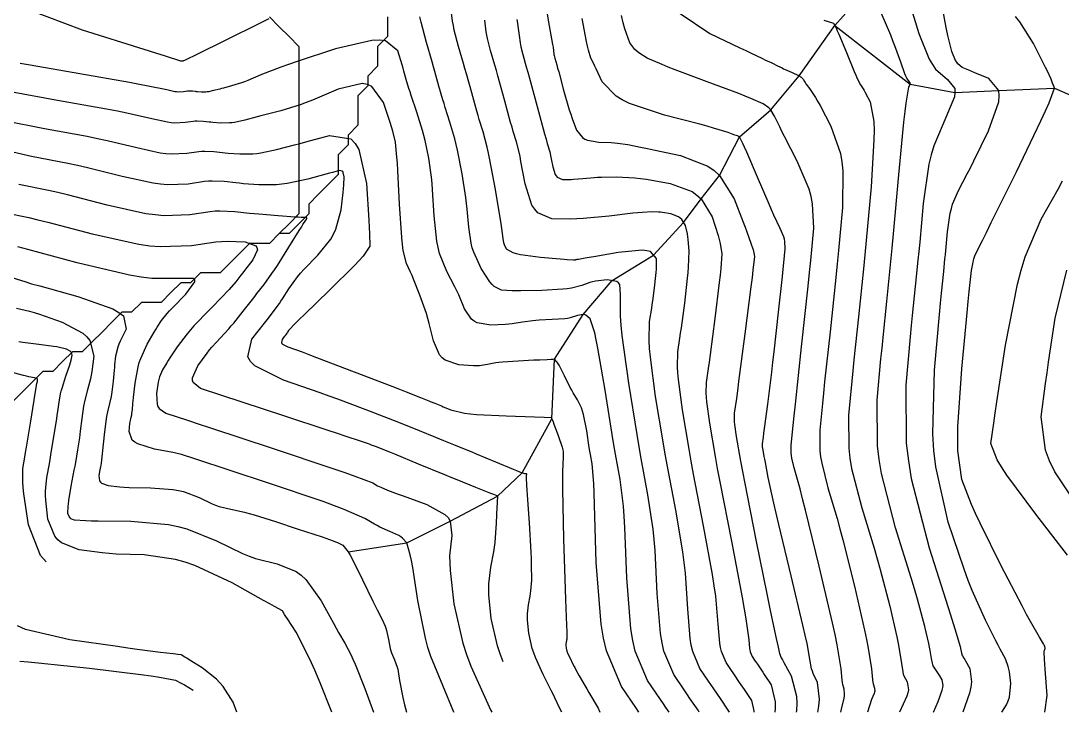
# Model space of a CAD drawing. Header units: metres. Extents: x 837475 to 838479, y 1189012 to 1191015.
# Drawn here: x 838183.6 to 838289.4, y 1189013.9 to 1189084.1 of the extents above; entities that cross this region are included whole.
import ezdxf

# ---------------------------------------------------------------- set-up
doc = ezdxf.new("R2010")
doc.units = ezdxf.units.M
doc.header["$LTSCALE"] = 0.3
for name, color, linetype in [('COTAS 10', 1, 'Continuous'), ('COTAS INT', 252, 'Continuous'), ('DRENAJE', 5, 'Continuous')]:
    doc.layers.add(name, color=color, linetype=linetype)

msp = doc.modelspace()

# ---------------------------------------------------------------- linework, layer by layer
at = {"layer": 'COTAS 10'}
for points, elevation in [([(838283.254, 1189013.872), (838283.732, 1189014.626), (838283.902, 1189015.022), (838284.033, 1189015.412), (838284.186, 1189016.777), (838284.04, 1189017.971), (838283.983, 1189018.254), (838283.919, 1189018.516), (838283.627, 1189019.29), (838283.109, 1189020.28), (838282.903, 1189020.679), (838282.669, 1189021.131), (838281.597, 1189023.213), (838280.256, 1189026.219), (838279.852, 1189027.253), (838279.435, 1189028.376), (838277.812, 1189033.16), (838276.555, 1189038.787), (838276.368, 1189040.441), (838276.252, 1189042.136), (838276.416, 1189048.604), (838276.938, 1189054.237), (838277.048, 1189055.406), (838277.143, 1189056.406), (838277.36, 1189058.604), (838277.491, 1189059.888), (838277.532, 1189060.311), (838277.575, 1189060.764), (838277.745, 1189062.642), (838278.028, 1189064.546), (838278.142, 1189065.016), (838278.271, 1189065.46), (838278.865, 1189066.856), (838279.757, 1189068.531), (838280.073, 1189069.151), (838280.419, 1189069.84), (838281.919, 1189072.893), (838282.956, 1189075.837), (838283.01, 1189076.457), (838282.963, 1189076.992), (838281.952, 1189078.22), (838280.519, 1189078.801), (838280.207, 1189078.929), (838279.93, 1189079.042), (838279.236, 1189079.331), (838278.799, 1189079.7), (838278.685, 1189079.864), (838278.574, 1189080.055), (838278.199, 1189080.965), (838277.791, 1189082.578), (838277.659, 1189083.212), (838277.519, 1189083.927), (838276.943, 1189087.183)], 1860), ([(838255.625, 1189013.872), (838255.551, 1189013.98), (838255.413, 1189014.182), (838254.751, 1189015.147), (838253.941, 1189016.332), (838253.71, 1189016.673), (838253.476, 1189017.018), (838252.606, 1189018.309), (838251.875, 1189020.044), (838251.728, 1189020.669), (838251.606, 1189021.358), (838251.366, 1189024.369), (838251.13, 1189027.984), (838251.01, 1189029.053), (838250.866, 1189030.152), (838250.147, 1189034.369), (838249.303, 1189038.824), (838249.08, 1189040.073), (838248.861, 1189041.329), (838248.109, 1189045.923), (838247.573, 1189049.915), (838247.491, 1189050.792), (838247.438, 1189051.57), (838247.485, 1189053.554), (838247.707, 1189054.887), (838247.764, 1189055.255), (838247.819, 1189055.622), (838248.003, 1189056.943), (838248.137, 1189058.201), (838248.161, 1189058.528), (838248.179, 1189058.847), (838248.197, 1189059.921), (838247.588, 1189060.635), (838247.21, 1189060.725), (838246.742, 1189060.769), (838244.3, 1189060.541), (838241.836, 1189060.112), (838241.356, 1189060.029), (838240.962, 1189059.962), (838240.267, 1189059.849), (838240.156, 1189059.836), (838240.131, 1189059.831), (838240.107, 1189059.826), (838240.043, 1189059.805), (838239.969, 1189059.785), (838239.94, 1189059.781), (838239.907, 1189059.778), (838239.759, 1189059.77), (838239.139, 1189059.81), (838238.809, 1189059.838), (838238.411, 1189059.871), (838236.4, 1189060.051), (838234.378, 1189060.315), (838233.972, 1189060.402), (838233.632, 1189060.495), (838232.963, 1189060.882), (838232.77, 1189061.307), (838232.732, 1189061.424), (838232.7, 1189061.541), (838232.639, 1189061.961), (838232.505, 1189062.981), (838232.427, 1189063.476), (838232.332, 1189064.063), (838231.84, 1189066.952), (838231.28, 1189069.969), (838231.142, 1189070.637), (838231.011, 1189071.233), (838230.597, 1189072.78), (838230.195, 1189074.042), (838230.071, 1189074.457), (838229.941, 1189074.901), (838229.427, 1189076.744), (838228.888, 1189078.702), (838228.742, 1189079.219), (838228.597, 1189079.725), (838228.088, 1189081.461), (838227.658, 1189083.126), (838227.563, 1189083.587), (838227.48, 1189084.049), (838227.265, 1189085.715)], 1840), ([(838266.908, 1189013.872), (838266.983, 1189014.175), (838267.244, 1189015.282), (838267.281, 1189015.517), (838267.302, 1189015.721), (838267.249, 1189016.197), (838267.108, 1189016.682), (838267.074, 1189016.891), (838267.042, 1189017.132), (838266.942, 1189018.273), (838266.548, 1189020.694), (838266.331, 1189021.742), (838266.066, 1189022.954), (838264.719, 1189028.697), (838263.325, 1189034.374), (838263.031, 1189035.545), (838262.776, 1189036.542), (838262.19, 1189038.697), (838261.941, 1189039.667), (838261.9, 1189039.918), (838261.87, 1189040.162), (838261.863, 1189040.976), (838262.07, 1189042.975), (838262.176, 1189043.965), (838262.302, 1189045.143), (838262.934, 1189050.976), (838263.593, 1189057.123), (838263.737, 1189058.499), (838263.864, 1189059.734), (838264.182, 1189063.02), (838264.05, 1189065.501), (838263.893, 1189066.229), (838263.684, 1189066.974), (838262.493, 1189069.813), (838261.209, 1189072.312), (838260.941, 1189072.844), (838260.711, 1189073.306), (838260.195, 1189074.394), (838259.855, 1189074.97), (838259.735, 1189075.11), (838259.604, 1189075.24), (838259.039, 1189075.64), (838257.779, 1189076.19), (838257.211, 1189076.416), (838256.547, 1189076.674), (838253.355, 1189077.872), (838250.1, 1189079.097), (838249.396, 1189079.372), (838248.777, 1189079.62), (838247.256, 1189080.282), (838246.397, 1189080.812), (838246.196, 1189080.975), (838246.011, 1189081.146), (838245.476, 1189081.825), (838244.982, 1189083.239), (838244.823, 1189083.873), (838244.653, 1189084.613)], 1850), ([(838238.573, 1189013.872), (838238.395, 1189014.241), (838237.872, 1189015.327), (838237.693, 1189015.689), (838237.499, 1189016.078), (838236.675, 1189017.703), (838235.891, 1189019.438), (838235.723, 1189019.895), (838235.576, 1189020.343), (838235.222, 1189021.878), (838235.086, 1189023.217), (838235.078, 1189023.541), (838235.081, 1189023.846), (838235.197, 1189024.776), (838235.366, 1189025.644), (838235.403, 1189025.908), (838235.435, 1189026.182), (838235.518, 1189027.261), (838235.517, 1189028.853), (838235.497, 1189029.452), (838235.468, 1189030.119), (838235.294, 1189033.098), (838235.107, 1189035.889), (838235.072, 1189036.437), (838235.042, 1189036.887), (838234.993, 1189037.703), (838234.993, 1189037.858), (838234.995, 1189037.892), (838234.998, 1189037.922), (838235.015, 1189037.996), (838235.025, 1189038.035), (838235.025, 1189038.043), (838235.022, 1189038.049), (838234.999, 1189038.06), (838234.951, 1189038.062), (838234.933, 1189038.063), (838234.913, 1189038.064), (838234.824, 1189038.066), (838234.311, 1189038.25), (838234.024, 1189038.365), (838233.675, 1189038.508), (838231.89, 1189039.254), (838229.924, 1189040.079), (838229.459, 1189040.272), (838229.03, 1189040.45), (838227.768, 1189040.961), (838226.581, 1189041.438), (838226.199, 1189041.593), (838225.793, 1189041.758), (838224.134, 1189042.439), (838222.186, 1189043.227), (838221.599, 1189043.46), (838220.991, 1189043.699), (838218.622, 1189044.617), (838215.826, 1189045.655), (838214.948, 1189045.97), (838214.026, 1189046.296), (838210.323, 1189047.576), (838207.399, 1189049.041), (838206.969, 1189049.484), (838206.703, 1189049.945), (838207.113, 1189051.744), (838208.376, 1189053.37), (838208.648, 1189053.721), (838208.887, 1189054.029), (838209.472, 1189054.78), (838209.906, 1189055.383), (838210.05, 1189055.598), (838210.204, 1189055.833), (838210.849, 1189056.852), (838211.734, 1189058.078), (838212.04, 1189058.444), (838212.372, 1189058.82), (838213.792, 1189060.272), (838215.125, 1189061.905), (838215.403, 1189062.395), (838215.642, 1189062.901), (838216.173, 1189064.867), (838216.385, 1189066.646), (838216.421, 1189067.034), (838216.449, 1189067.377), (838216.468, 1189068.239), (838216.37, 1189068.679), (838216.324, 1189068.756), (838216.268, 1189068.813), (838215.996, 1189068.855), (838215.302, 1189068.672), (838214.981, 1189068.587), (838214.604, 1189068.487), (838212.776, 1189067.999), (838210.682, 1189067.551), (838210.137, 1189067.477), (838209.607, 1189067.423), (838207.821, 1189067.406), (838206.254, 1189067.532), (838205.863, 1189067.569), (838205.49, 1189067.606), (838204.295, 1189067.744), (838203.082, 1189067.793), (838202.697, 1189067.774), (838202.29, 1189067.74), (838200.644, 1189067.499), (838198.527, 1189067.415), (838197.823, 1189067.48), (838197.069, 1189067.583), (838193.92, 1189068.274), (838190.394, 1189069.155), (838189.402, 1189069.378), (838188.403, 1189069.592), (838184.738, 1189070.287), (838181.329, 1189071.057)], 1830), ([(838183.185, 1189054.878), (838184.513, 1189054.595), (838184.994, 1189054.456), (838185.525, 1189054.291), (838187.849, 1189053.479), (838189.948, 1189052.353), (838190.336, 1189051.99), (838190.64, 1189051.606), (838191.04, 1189050.033), (838190.856, 1189048.463), (838190.792, 1189048.08), (838190.722, 1189047.719), (838190.422, 1189046.604), (838190.125, 1189045.568), (838190.056, 1189045.258), (838189.994, 1189044.938), (838189.818, 1189043.695), (838189.671, 1189042.41), (838189.627, 1189042.063), (838189.58, 1189041.721), (838189.4, 1189040.515), (838189.181, 1189039.23), (838189.111, 1189038.837), (838189.036, 1189038.428), (838188.729, 1189036.818), (838188.473, 1189035.352), (838188.431, 1189035.034), (838188.4, 1189034.754), (838188.392, 1189034.064), (838188.538, 1189033.693), (838188.605, 1189033.616), (838188.684, 1189033.549), (838189.066, 1189033.397), (838190.228, 1189033.326), (838190.799, 1189033.31), (838191.477, 1189033.295), (838194.826, 1189033.254), (838198.624, 1189032.931), (838199.585, 1189032.739), (838200.508, 1189032.502), (838203.516, 1189031.274), (838206.135, 1189029.992), (838206.813, 1189029.72), (838207.47, 1189029.484), (838209.674, 1189028.936), (838211.618, 1189028.167), (838212.112, 1189027.793), (838212.587, 1189027.348), (838214.143, 1189025.162), (838215.384, 1189022.895), (838215.66, 1189022.401), (838215.907, 1189021.964), (838216.555, 1189020.867), (838217.143, 1189019.727), (838217.352, 1189019.262), (838217.58, 1189018.734), (838218.57, 1189016.288), (838219.465, 1189013.872)], 1820), ([(838183.543, 1189019.035), (838184.375, 1189018.977), (838185.391, 1189018.89), (838190.6, 1189018.332), (838195.841, 1189017.692), (838196.877, 1189017.553), (838197.734, 1189017.432), (838199.332, 1189017.134), (838199.867, 1189016.863), (838200.054, 1189016.759), (838200.257, 1189016.641), (838201.132, 1189016.111)], 1810)]:
    msp.add_lwpolyline(points, dxfattribs=dict(at, elevation=elevation))
at = {"layer": 'COTAS INT'}
for points, elevation in [([(838208.809, 1189084.266), (838203.496, 1189081.631), (838202.471, 1189081.125), (838201.641, 1189080.715), (838200.254, 1189080.044), (838200.153, 1189080.011), (838200.132, 1189080.004), (838200.115, 1189079.999), (838200.079, 1189079.986), (838200.066, 1189079.98), (838200.06, 1189079.978), (838200.05, 1189079.975), (838200.042, 1189079.973), (838200.04, 1189079.972), (838200.038, 1189079.972), (838200.032, 1189079.97), (838200.027, 1189079.969), (838200.011, 1189079.969), (838200.008, 1189079.97), (838200.006, 1189079.969), (838199.993, 1189079.969), (838199.985, 1189079.971), (838199.966, 1189079.975), (838199.957, 1189079.976), (838199.947, 1189079.978), (838199.897, 1189079.987), (838198.329, 1189080.474), (838197.362, 1189080.778), (838196.164, 1189081.155), (838189.91, 1189083.126), (838182.74, 1189085.83)], 1838), ([(838273.953, 1189085.647), (838274.834, 1189082.769), (838275.899, 1189080.161), (838276.211, 1189079.617), (838276.531, 1189079.15), (838277.746, 1189078.108), (838278.486, 1189077.186), (838278.507, 1189076.796), (838278.447, 1189076.347), (838277.563, 1189074.238), (838276.358, 1189071.387), (838276.095, 1189070.47), (838275.863, 1189069.498), (838275.28, 1189065.528), (838274.924, 1189061.599), (838274.835, 1189060.652), (838274.75, 1189059.766), (838274.475, 1189057.079), (838274.175, 1189054.153), (838274.074, 1189053.118), (838273.965, 1189051.985), (838273.505, 1189047.079), (838273.558, 1189041.171), (838273.772, 1189039.407), (838274.072, 1189037.587), (838275.877, 1189030.55), (838277.801, 1189024.514), (838278.178, 1189023.325), (838278.486, 1189022.345), (838279.034, 1189020.55), (838279.119, 1189020.182), (838279.136, 1189020.102), (838279.15, 1189020.032), (838279.176, 1189019.858), (838279.195, 1189019.752), (838279.204, 1189019.725), (838279.214, 1189019.698), (838279.267, 1189019.609), (838279.423, 1189019.36), (838279.499, 1189019.233), (838279.589, 1189019.08), (838280.031, 1189018.319), (838280.203, 1189016.95), (838280.123, 1189016.415), (838279.987, 1189015.812), (838279.312, 1189013.872)], 1858), ([(838252.541, 1189013.872), (838252.413, 1189014.066), (838251.598, 1189015.26), (838251.338, 1189015.643), (838251.064, 1189016.049), (838249.951, 1189017.701), (838248.957, 1189020.059), (838248.758, 1189020.91), (838248.592, 1189021.845), (838248.266, 1189025.937), (838248.054, 1189030.3), (838247.96, 1189031.406), (838247.849, 1189032.468), (838247.321, 1189035.937), (838246.64, 1189039.612), (838246.433, 1189040.805), (838246.219, 1189042.072), (838245.381, 1189047.281), (838244.712, 1189052.125), (838244.604, 1189053.163), (838244.53, 1189054.069), (838244.541, 1189056.246), (838244.473, 1189057.284), (838244.348, 1189057.472), (838244.178, 1189057.617), (838243.18, 1189057.782), (838241.997, 1189057.624), (838241.71, 1189057.565), (838241.441, 1189057.499), (838240.613, 1189057.206), (838239.555, 1189056.924), (838239.14, 1189056.866), (838238.673, 1189056.815), (838236.543, 1189056.702), (838234.413, 1189056.667), (838233.945, 1189056.666), (838233.53, 1189056.669), (838232.471, 1189056.71), (838231.717, 1189057.088), (838231.495, 1189057.303), (838231.266, 1189057.566), (838230.39, 1189058.916), (838229.64, 1189060.572), (838229.491, 1189061.029), (838229.366, 1189061.484), (838229.128, 1189063.122), (838228.98, 1189064.946), (838228.913, 1189065.52), (838228.834, 1189066.122), (838228.454, 1189068.545), (838227.988, 1189070.941), (838227.856, 1189071.527), (838227.721, 1189072.079), (838227.222, 1189073.794), (838226.74, 1189075.261), (838226.617, 1189075.657), (838226.498, 1189076.049), (838226.104, 1189077.428), (838225.685, 1189078.93), (838225.55, 1189079.399), (838225.408, 1189079.891), (838224.825, 1189081.861), (838224.282, 1189083.918), (838224.165, 1189084.466)], 1838), ([(838237.108, 1189084.769), (838237.24, 1189083.932), (838237.525, 1189082.235), (838237.64, 1189081.649), (838237.664, 1189081.512), (838237.685, 1189081.385), (838237.732, 1189081.018), (838237.77, 1189080.721), (838237.785, 1189080.639), (838237.802, 1189080.557), (838237.879, 1189080.26), (838238.069, 1189079.584), (838238.157, 1189079.263), (838238.261, 1189078.884), (838238.765, 1189077.029), (838239.335, 1189075.047), (838239.481, 1189074.587), (838239.622, 1189074.166), (838240.086, 1189072.967), (838240.691, 1189072.205), (838240.92, 1189072.059), (838241.177, 1189071.942), (838242.328, 1189071.755), (838243.591, 1189071.714), (838243.917, 1189071.689), (838244.234, 1189071.658), (838245.296, 1189071.498), (838246.724, 1189071.208), (838247.271, 1189071.095), (838247.884, 1189070.968), (838250.646, 1189070.391), (838253.422, 1189069.312), (838254.044, 1189068.869), (838254.602, 1189068.362), (838256.085, 1189066.007), (838256.996, 1189063.633), (838257.193, 1189063.114), (838257.366, 1189062.654), (838257.791, 1189061.493), (838258.007, 1189060.818), (838258.049, 1189060.665), (838258.083, 1189060.526), (838258.14, 1189060.146), (838257.995, 1189058.766), (838257.901, 1189057.996), (838257.784, 1189057.059), (838257.168, 1189052.272), (838256.537, 1189047.46), (838256.411, 1189046.505), (838256.305, 1189045.715), (838256.096, 1189044.228), (838256.082, 1189043.609), (838256.098, 1189043.366), (838256.124, 1189043.093), (838256.291, 1189041.847), (838256.734, 1189039.36), (838256.934, 1189038.303), (838257.168, 1189037.087), (838258.289, 1189031.365), (838259.418, 1189025.717), (838259.655, 1189024.548), (838259.86, 1189023.549), (838260.332, 1189021.365), (838260.542, 1189020.48), (838260.583, 1189020.299), (838260.616, 1189020.147), (838260.674, 1189019.832), (838260.863, 1189019.402), (838260.98, 1189019.178), (838261.124, 1189018.908), (838261.877, 1189017.55), (838262.43, 1189015.501), (838262.448, 1189014.794), (838262.408, 1189014.028), (838262.378, 1189013.872)], 1846), ([(838250.589, 1189084.824), (838253.617, 1189082.796), (838256.665, 1189081.338), (838257.285, 1189081.041), (838257.807, 1189080.79), (838258.885, 1189080.267), (838259.278, 1189080.076), (838259.368, 1189080.034), (838259.451, 1189079.996), (838259.684, 1189079.899), (838259.839, 1189079.84), (838259.873, 1189079.826), (838259.903, 1189079.814), (838259.977, 1189079.78), (838260.498, 1189079.5), (838260.942, 1189079.279), (838261.095, 1189079.208), (838261.261, 1189079.132), (838261.968, 1189078.824), (838262.619, 1189078.517), (838262.75, 1189078.442), (838262.859, 1189078.371), (838263.076, 1189078.152), (838263.223, 1189077.891), (838263.288, 1189077.794), (838263.365, 1189077.686), (838263.73, 1189077.208), (838264.329, 1189076.287), (838264.553, 1189075.899), (838264.802, 1189075.455), (838265.912, 1189073.372), (838266.867, 1189070.612), (838267.018, 1189069.74), (838267.121, 1189068.822), (838267.086, 1189065.118), (838266.677, 1189060.745), (838266.544, 1189059.405), (838266.402, 1189058.009), (838265.819, 1189052.502), (838265.27, 1189047.396), (838265.15, 1189046.253), (838265.044, 1189045.227), (838264.773, 1189042.502), (838264.792, 1189040.414), (838264.868, 1189039.79), (838264.974, 1189039.147), (838265.612, 1189036.66), (838266.533, 1189033.535), (838266.817, 1189032.49), (838267.115, 1189031.367), (838268.298, 1189026.66), (838269.333, 1189022.202), (838269.538, 1189021.236), (838269.708, 1189020.385), (838270.025, 1189018.283), (838270.124, 1189017.162), (838270.156, 1189016.931), (838270.19, 1189016.735), (838270.328, 1189016.312), (838270.375, 1189016.013), (838270.351, 1189015.895), (838270.311, 1189015.762), (838270.034, 1189015.152), (838269.615, 1189013.872)], 1852), ([(838276.319, 1189013.872), (838276.805, 1189014.966), (838277.204, 1189016.113), (838277.261, 1189016.366), (838277.294, 1189016.59), (838277.222, 1189017.162), (838276.984, 1189017.552), (838276.912, 1189017.66), (838276.838, 1189017.768), (838276.553, 1189018.162), (838276.304, 1189018.582), (838276.254, 1189018.707), (838276.212, 1189018.836), (838276.126, 1189019.333), (838276.003, 1189020.15), (838275.937, 1189020.48), (838275.857, 1189020.855), (838275.455, 1189022.587), (838274.696, 1189025.352), (838274.391, 1189026.38), (838274.045, 1189027.521), (838272.455, 1189032.587), (838271.04, 1189038.107), (838270.804, 1189039.535), (838270.636, 1189040.919), (838270.595, 1189045.553), (838270.991, 1189049.732), (838271.099, 1189050.83), (838271.207, 1189051.901), (838271.59, 1189055.553), (838272.008, 1189059.644), (838272.138, 1189060.992), (838272.274, 1189062.433), (838272.816, 1189068.415), (838273.325, 1189073.79), (838273.441, 1189074.848), (838273.545, 1189075.72), (838273.832, 1189077.316), (838273.966, 1189077.638), (838273.976, 1189077.706), (838273.972, 1189077.766), (838273.86, 1189077.906), (838273.612, 1189078.257), (838273.523, 1189078.449), (838273.427, 1189078.682), (838273.007, 1189079.866), (838272.413, 1189081.517), (838272.207, 1189082.045), (838271.982, 1189082.602), (838271.019, 1189084.87)], 1856), ([(838287.647, 1189013.872), (838287.855, 1189015.566), (838287.663, 1189018.242), (838287.628, 1189018.769), (838287.601, 1189019.203), (838287.569, 1189019.995), (838287.597, 1189020.162), (838287.607, 1189020.201), (838287.619, 1189020.237), (838287.672, 1189020.341), (838287.618, 1189020.567), (838287.562, 1189020.679), (838287.489, 1189020.813), (838287.08, 1189021.476), (838286.167, 1189023.079), (838285.777, 1189023.805), (838285.327, 1189024.654), (838283.205, 1189028.74), (838281.063, 1189033.054), (838280.601, 1189034.047), (838280.194, 1189034.951), (838279.197, 1189037.489), (838278.814, 1189040.408), (838278.795, 1189041.553), (838278.814, 1189042.844), (838279.197, 1189048.722), (838279.733, 1189054.411), (838279.848, 1189055.583), (838279.949, 1189056.579), (838280.196, 1189058.722), (838280.347, 1189059.574), (838280.388, 1189059.757), (838280.428, 1189059.918), (838280.57, 1189060.307), (838281.294, 1189061.747), (838281.702, 1189062.569), (838282.199, 1189063.575), (838284.743, 1189068.74), (838287.241, 1189073.912), (838287.709, 1189074.923), (838288.08, 1189075.751), (838288.611, 1189077.219), (838288.498, 1189077.527), (838288.462, 1189077.624), (838288.272, 1189078.134), (838287.895, 1189078.959), (838287.715, 1189079.323), (838287.503, 1189079.747), (838286.467, 1189081.768), (838285.089, 1189083.975), (838284.662, 1189084.515)], 1862), ([(838258.129, 1189013.872), (838258.131, 1189014.022), (838257.879, 1189015.042), (838257.405, 1189015.757), (838257.135, 1189016.157), (838256.636, 1189016.89), (838256.117, 1189017.649), (838255.969, 1189017.867), (838255.819, 1189018.089), (838255.261, 1189018.916), (838254.792, 1189020.028), (838254.698, 1189020.429), (838254.62, 1189020.87), (838254.466, 1189022.8), (838254.206, 1189025.667), (838254.06, 1189026.7), (838253.882, 1189027.836), (838252.974, 1189032.8), (838251.966, 1189038.035), (838251.726, 1189039.341), (838251.503, 1189040.586), (838250.836, 1189044.564), (838250.423, 1189047.641), (838250.36, 1189048.317), (838250.319, 1189048.916), (838250.355, 1189050.445), (838250.573, 1189051.83), (838250.646, 1189052.339), (838250.725, 1189052.901), (838251.058, 1189055.386), (838251.351, 1189057.923), (838251.404, 1189058.519), (838251.446, 1189059.069), (838251.498, 1189060.669), (838251.428, 1189061.86), (838251.392, 1189062.151), (838251.349, 1189062.425), (838251.136, 1189063.277), (838250.752, 1189063.91), (838250.601, 1189064.046), (838250.431, 1189064.166), (838249.658, 1189064.455), (838248.822, 1189064.599), (838248.613, 1189064.626), (838248.414, 1189064.649), (838247.773, 1189064.685), (838246.747, 1189064.618), (838246.304, 1189064.575), (838245.793, 1189064.522), (838243.373, 1189064.243), (838240.738, 1189063.989), (838240.092, 1189063.951), (838239.481, 1189063.927), (838237.575, 1189063.959), (838236.141, 1189064.581), (838235.827, 1189064.93), (838235.549, 1189065.355), (838234.849, 1189067.525), (838234.432, 1189069.798), (838234.334, 1189070.288), (838234.242, 1189070.718), (838233.972, 1189071.766), (838233.649, 1189072.823), (838233.524, 1189073.257), (838233.384, 1189073.754), (838232.751, 1189076.059), (838232.09, 1189078.474), (838231.933, 1189079.039), (838231.787, 1189079.558), (838231.352, 1189081.061), (838231.039, 1189082.27), (838230.971, 1189082.604), (838230.91, 1189082.939), (838230.754, 1189084.149)], 1842), ([(838234.008, 1189084.186), (838234.069, 1189083.837), (838234.122, 1189083.516), (838234.243, 1189082.584), (838234.34, 1189081.83), (838234.378, 1189081.622), (838234.421, 1189081.413), (838234.615, 1189080.66), (838234.976, 1189079.392), (838235.124, 1189078.859), (838235.293, 1189078.246), (838236.074, 1189075.375), (838236.827, 1189072.606), (838236.978, 1189072.057), (838237.103, 1189071.603), (838237.347, 1189070.753), (838237.443, 1189070.378), (838237.476, 1189070.225), (838237.511, 1189070.05), (838237.66, 1189069.239), (838237.91, 1189068.464), (838238.009, 1189068.313), (838238.121, 1189068.188), (838238.633, 1189067.966), (838239.313, 1189067.955), (838239.531, 1189067.963), (838239.762, 1189067.977), (838240.702, 1189068.068), (838241.852, 1189068.166), (838242.215, 1189068.185), (838242.597, 1189068.2), (838244.138, 1189068.221), (838245.986, 1189068.118), (838246.562, 1189068.054), (838247.166, 1189067.974), (838249.578, 1189067.559), (838251.811, 1189066.724), (838252.301, 1189066.379), (838252.736, 1189065.986), (838253.845, 1189064.159), (838254.449, 1189062.278), (838254.566, 1189061.851), (838254.661, 1189061.465), (838254.819, 1189060.408), (838254.72, 1189058.918), (838254.653, 1189058.258), (838254.567, 1189057.491), (838254.113, 1189053.829), (838253.631, 1189050.18), (838253.528, 1189049.422), (838253.439, 1189048.773), (838253.226, 1189047.336), (838253.2, 1189046.262), (838253.229, 1189045.841), (838253.274, 1189045.367), (838253.563, 1189043.206), (838254.144, 1189039.842), (838254.372, 1189038.609), (838254.629, 1189037.246), (838255.8, 1189031.231), (838256.899, 1189025.52), (838257.11, 1189024.347), (838257.282, 1189023.351), (838257.566, 1189021.231), (838257.634, 1189020.383), (838257.668, 1189020.189), (838257.71, 1189020.012), (838257.916, 1189019.523), (838258.161, 1189019.159), (838258.227, 1189019.062), (838258.292, 1189018.966), (838258.521, 1189018.632), (838258.857, 1189018.133), (838258.99, 1189017.933), (838259.14, 1189017.706), (838259.828, 1189016.663), (838260.261, 1189014.913), (838260.251, 1189014.239), (838260.218, 1189013.872)], 1844), ([(838264.583, 1189013.872), (838264.676, 1189014.472), (838264.75, 1189015.191), (838264.563, 1189016.873), (838264.116, 1189017.795), (838264.027, 1189018.034), (838263.952, 1189018.267), (838263.808, 1189019.053), (838263.482, 1189020.832), (838263.294, 1189021.692), (838263.063, 1189022.71), (838261.874, 1189027.714), (838260.624, 1189032.923), (838260.355, 1189034.071), (838260.12, 1189035.092), (838259.547, 1189037.714), (838259.25, 1189039.229), (838259.188, 1189039.551), (838259.136, 1189039.831), (838259.018, 1189040.489), (838258.974, 1189040.819), (838258.967, 1189040.891), (838258.963, 1189040.955), (838258.967, 1189041.119), (838259.06, 1189041.801), (838259.111, 1189042.192), (838259.174, 1189042.671), (838259.496, 1189045.13), (838259.905, 1189048.411), (838260.023, 1189049.408), (838260.144, 1189050.443), (838260.598, 1189054.5), (838260.987, 1189058.106), (838261.067, 1189058.856), (838261.135, 1189059.498), (838261.278, 1189060.923), (838261.238, 1189061.681), (838261.19, 1189061.903), (838261.126, 1189062.131), (838260.762, 1189062.998), (838260.123, 1189064.343), (838259.886, 1189064.872), (838259.623, 1189065.469), (838258.455, 1189068.189), (838257.362, 1189070.74), (838257.147, 1189071.231), (838256.969, 1189071.628), (838256.64, 1189072.283), (838256.411, 1189072.379), (838256.297, 1189072.423), (838256.16, 1189072.475), (838255.48, 1189072.729), (838253.986, 1189073.185), (838253.336, 1189073.365), (838252.583, 1189073.568), (838249.009, 1189074.497), (838245.458, 1189075.671), (838244.72, 1189076.029), (838244.087, 1189076.402), (838242.686, 1189077.87), (838242.077, 1189079.19), (838241.944, 1189079.471), (838241.827, 1189079.715), (838241.529, 1189080.289), (838241.273, 1189081.105), (838241.181, 1189081.501), (838241.079, 1189081.972), (838240.639, 1189084.289)], 1848), ([(838265.199, 1189084.145), (838266.176, 1189083.835), (838266.431, 1189083.352), (838266.559, 1189083.061), (838266.712, 1189082.701), (838267.476, 1189080.836), (838268.261, 1189078.931), (838268.427, 1189078.546), (838268.572, 1189078.223), (838268.911, 1189077.572), (838269.181, 1189077.157), (838269.282, 1189076.982), (838269.394, 1189076.782), (838269.894, 1189075.843), (838270.258, 1189073.847), (838270.285, 1189072.98), (838270.279, 1189071.976), (838269.991, 1189067.215), (838269.49, 1189061.755), (838269.351, 1189060.311), (838269.211, 1189058.895), (838268.705, 1189054.027), (838268.239, 1189049.648), (838268.125, 1189048.541), (838268.017, 1189047.48), (838267.684, 1189044.027), (838267.714, 1189040.666), (838267.836, 1189039.663), (838268.007, 1189038.627), (838269.033, 1189034.623), (838270.289, 1189030.528), (838270.604, 1189029.435), (838270.905, 1189028.359), (838271.876, 1189024.623), (838272.595, 1189021.529), (838272.738, 1189020.858), (838272.855, 1189020.268), (838273.076, 1189018.808), (838273.202, 1189017.954), (838273.261, 1189017.746), (838273.33, 1189017.55), (838273.664, 1189016.943), (838273.789, 1189016.151), (838273.725, 1189015.837), (838273.619, 1189015.483), (838272.886, 1189013.872)], 1854), ([(838249.467, 1189013.872), (838249.144, 1189014.348), (838248.892, 1189014.722), (838248.606, 1189015.145), (838247.296, 1189017.094), (838246.04, 1189020.075), (838245.788, 1189021.15), (838245.578, 1189022.333), (838245.166, 1189027.506), (838244.978, 1189032.616), (838244.909, 1189033.759), (838244.833, 1189034.784), (838244.494, 1189037.506), (838244.026, 1189040.085), (838243.867, 1189041.021), (838243.696, 1189042.053), (838242.975, 1189046.578), (838242.253, 1189050.824), (838242.081, 1189051.68), (838241.922, 1189052.396), (838241.449, 1189053.826), (838241.017, 1189054.193), (838240.883, 1189054.239), (838240.743, 1189054.261), (838240.187, 1189054.138), (838239.429, 1189053.905), (838239.163, 1189053.858), (838238.871, 1189053.818), (838237.611, 1189053.736), (838236.283, 1189053.674), (838235.949, 1189053.646), (838235.629, 1189053.615), (838234.592, 1189053.464), (838233.525, 1189053.311), (838233.185, 1189053.278), (838232.826, 1189053.25), (838231.371, 1189053.181), (838229.999, 1189053.409), (838229.693, 1189053.568), (838229.419, 1189053.769), (838228.695, 1189054.839), (838228.108, 1189056.232), (838227.92, 1189056.636), (838227.721, 1189057.048), (838226.909, 1189058.601), (838226.174, 1189060.449), (838226.022, 1189061.047), (838225.893, 1189061.681), (838225.618, 1189064.284), (838225.456, 1189066.912), (838225.399, 1189067.564), (838225.336, 1189068.182), (838225.068, 1189070.139), (838224.697, 1189071.914), (838224.57, 1189072.417), (838224.432, 1189072.926), (838223.847, 1189074.808), (838223.286, 1189076.48), (838223.163, 1189076.857), (838223.055, 1189077.197), (838222.78, 1189078.112), (838222.54, 1189078.967), (838222.453, 1189079.267), (838222.356, 1189079.596), (838221.934, 1189081.016), (838220.668, 1189082.023), (838220.039, 1189082.091), (838219.29, 1189082.068), (838215.582, 1189081.225), (838211.686, 1189079.943), (838210.818, 1189079.643), (838210.043, 1189079.367), (838208.007, 1189078.568), (838206.678, 1189078.007), (838206.349, 1189077.88), (838206.037, 1189077.766), (838205.047, 1189077.457), (838204.231, 1189077.245), (838204.028, 1189077.191), (838203.835, 1189077.141), (838203.218, 1189076.977), (838202.69, 1189076.865), (838202.553, 1189076.846), (838202.42, 1189076.832), (838201.97, 1189076.828), (838201.575, 1189076.86), (838201.477, 1189076.869), (838201.383, 1189076.878), (838201.082, 1189076.913), (838200.776, 1189076.925), (838200.679, 1189076.921), (838200.577, 1189076.912), (838200.162, 1189076.851), (838199.629, 1189076.83), (838199.452, 1189076.847), (838199.262, 1189076.873), (838198.469, 1189077.047), (838196.578, 1189077.44), (838195.696, 1189077.605), (838194.658, 1189077.793), (838189.616, 1189078.675), (838184.602, 1189079.555), (838183.581, 1189079.743)], 1836), ([(838246.398, 1189013.872), (838246.149, 1189014.242), (838244.641, 1189016.487), (838243.122, 1189020.091), (838242.818, 1189021.39), (838242.564, 1189022.82), (838242.066, 1189029.075), (838241.903, 1189034.932), (838241.859, 1189036.112), (838241.816, 1189037.1), (838241.668, 1189039.075), (838241.494, 1189040.032), (838241.435, 1189040.379), (838241.372, 1189040.762), (838241.104, 1189042.441), (838240.782, 1189044.088), (838240.685, 1189044.451), (838240.584, 1189044.773), (838240.188, 1189045.598), (838239.726, 1189046.311), (838239.583, 1189046.562), (838239.434, 1189046.837), (838238.842, 1189048.024), (838238.304, 1189049.096), (838238.189, 1189049.298), (838238.089, 1189049.459), (838237.853, 1189049.7), (838237.651, 1189049.676), (838237.573, 1189049.671), (838237.485, 1189049.666), (838237.089, 1189049.651), (838236.359, 1189049.624), (838236.062, 1189049.611), (838235.722, 1189049.596), (838234.151, 1189049.523), (838232.552, 1189049.415), (838232.196, 1189049.377), (838231.876, 1189049.337), (838231.033, 1189049.163), (838230.223, 1189049.04), (838229.924, 1189049.031), (838229.594, 1189049.033), (838228.131, 1189049.132), (838226.717, 1189049.611), (838226.416, 1189049.853), (838226.156, 1189050.142), (838225.545, 1189051.58), (838225.12, 1189053.352), (838224.977, 1189053.852), (838224.823, 1189054.356), (838224.174, 1189056.207), (838223.524, 1189057.844), (838223.369, 1189058.212), (838223.225, 1189058.544), (838222.797, 1189059.434), (838222.473, 1189060.751), (838222.396, 1189061.351), (838222.324, 1189062.054), (838222.107, 1189065.445), (838221.931, 1189068.878), (838221.884, 1189069.608), (838221.839, 1189070.241), (838221.682, 1189071.732), (838221.407, 1189072.881), (838221.286, 1189073.299), (838221.147, 1189073.76), (838220.484, 1189075.787), (838219.299, 1189077.397), (838218.83, 1189077.596), (838218.3, 1189077.688), (838215.88, 1189077.126), (838213.27, 1189076.024), (838212.622, 1189075.775), (838212.005, 1189075.55), (838210.044, 1189074.939), (838208.421, 1189074.516), (838208.016, 1189074.41), (838207.631, 1189074.309), (838206.404, 1189073.984), (838205.354, 1189073.76), (838205.081, 1189073.723), (838204.816, 1189073.696), (838203.92, 1189073.688), (838203.135, 1189073.751), (838202.939, 1189073.769), (838202.752, 1189073.787), (838202.153, 1189073.857), (838201.545, 1189073.881), (838201.352, 1189073.872), (838201.148, 1189073.855), (838200.323, 1189073.734), (838199.262, 1189073.692), (838198.909, 1189073.725), (838198.531, 1189073.776), (838196.952, 1189074.123), (838194.42, 1189074.695), (838193.441, 1189074.889), (838192.341, 1189075.099), (838187.362, 1189075.986), (838182.594, 1189076.861)], 1834), ([(838181.962, 1189073.959), (838186.05, 1189073.137), (838190.372, 1189072.345), (838191.421, 1189072.134), (838192.407, 1189071.925), (838195.436, 1189071.198), (838197.8, 1189070.68), (838198.366, 1189070.602), (838198.894, 1189070.554), (838200.483, 1189070.617), (838201.719, 1189070.797), (838202.024, 1189070.823), (838202.313, 1189070.837), (838203.224, 1189070.8), (838204.121, 1189070.696), (838204.401, 1189070.669), (838204.695, 1189070.642), (838205.871, 1189070.547), (838207.212, 1189070.559), (838207.609, 1189070.6), (838208.018, 1189070.656), (838209.59, 1189070.992), (838211.421, 1189071.477), (838211.994, 1189071.627), (838212.595, 1189071.784), (838215.002, 1189072.41), (838217.151, 1189072.072), (838217.589, 1189071.622), (838217.96, 1189071.017), (838218.734, 1189067.544), (838218.987, 1189063.842), (838219.03, 1189063.092), (838219.061, 1189062.462), (838219.072, 1189061.18), (838218.406, 1189060.189), (838218.01, 1189059.741), (838217.521, 1189059.219), (838214.991, 1189056.709), (838212.449, 1189054.258), (838211.953, 1189053.773), (838211.548, 1189053.371), (838210.833, 1189052.62), (838210.719, 1189052.44), (838210.692, 1189052.398), (838210.666, 1189052.36), (838210.59, 1189052.253), (838210.486, 1189052.12), (838210.444, 1189052.066), (838210.396, 1189052.004), (838210.172, 1189051.716), (838210.1, 1189051.398), (838210.147, 1189051.316), (838210.223, 1189051.238), (838210.74, 1189050.978), (838212.204, 1189050.442), (838212.878, 1189050.189), (838213.667, 1189049.89), (838217.484, 1189048.433), (838221.303, 1189046.965), (838222.093, 1189046.66), (838222.768, 1189046.398), (838224.24, 1189045.817), (838224.897, 1189045.548), (838225.058, 1189045.482), (838225.209, 1189045.421), (838225.679, 1189045.232), (838226.178, 1189045.03), (838226.348, 1189044.96), (838226.532, 1189044.883), (838227.31, 1189044.557), (838228.702, 1189044.24), (838229.272, 1189044.17), (838229.923, 1189044.108), (838232.942, 1189043.948), (838235.795, 1189043.859), (838236.783, 1189043.829), (838237.496, 1189043.806), (838237.62, 1189043.525), (838237.689, 1189043.349), (838237.774, 1189043.129), (838238.206, 1189041.98), (838238.606, 1189040.774), (838238.671, 1189040.518), (838238.716, 1189040.296), (838238.713, 1189039.778), (838238.639, 1189038.324), (838238.64, 1189037.513), (838238.65, 1189036.524), (838238.763, 1189031.475), (838238.911, 1189026.347), (838238.944, 1189025.309), (838238.972, 1189024.436), (838239.044, 1189022.661), (838239.079, 1189022.056), (838239.085, 1189021.92), (838239.089, 1189021.799), (838239.089, 1189021.475), (838239.073, 1189021.256), (838239.066, 1189021.2), (838239.058, 1189021.147), (838239.024, 1189020.97), (838239.001, 1189020.781), (838239, 1189020.72), (838239.002, 1189020.654), (838239.029, 1189020.382), (838239.101, 1189020.07), (838239.131, 1189019.979), (838239.165, 1189019.886), (838239.324, 1189019.533), (838239.492, 1189019.203), (838239.531, 1189019.124), (838239.568, 1189019.051), (838239.674, 1189018.83), (838239.83, 1189018.524), (838239.898, 1189018.397), (838239.976, 1189018.251), (838240.348, 1189017.572), (838240.91, 1189016.582), (838241.108, 1189016.241), (838241.325, 1189015.871), (838242.263, 1189014.29), (838242.455, 1189013.872)], 1832), ([(838289.943, 1189029.827), (838286.729, 1189033.98), (838283.773, 1189037.947), (838283.219, 1189038.781), (838282.779, 1189039.501), (838282.146, 1189041.146), (838282.446, 1189043.225), (838282.595, 1189044.219), (838282.773, 1189045.394), (838283.652, 1189051.146), (838284.855, 1189057.324), (838285.236, 1189058.767), (838285.639, 1189060.094), (838287.271, 1189063.92), (838288.981, 1189066.973), (838289.433, 1189067.812)], 1864), ([(838232.617, 1189018.99), (838232.315, 1189019.812), (838232.051, 1189020.616), (838231.414, 1189023.374), (838231.171, 1189025.78), (838231.155, 1189026.363), (838231.162, 1189026.91), (838231.37, 1189028.582), (838231.673, 1189030.14), (838231.739, 1189030.615), (838231.798, 1189031.108), (838231.947, 1189033.046), (838232.025, 1189034.713), (838232.04, 1189035.035), (838232.052, 1189035.298), (838232.068, 1189035.744), (838232.059, 1189035.79), (838232.054, 1189035.8), (838232.048, 1189035.808), (838232.02, 1189035.83), (838231.668, 1189035.971), (838231.458, 1189036.055), (838231.199, 1189036.158), (838229.857, 1189036.69), (838227.954, 1189037.455), (838227.34, 1189037.704), (838226.689, 1189037.969), (838224.027, 1189039.06), (838221.605, 1189040.055), (838221.105, 1189040.26), (838220.68, 1189040.433), (838219.761, 1189040.801), (838219.264, 1189040.985), (838219.104, 1189041.043), (838218.935, 1189041.102), (838218.244, 1189041.341), (838216.573, 1189041.898), (838215.786, 1189042.159), (838214.858, 1189042.466), (838210.336, 1189043.961), (838201.897, 1189046.747), (838201.144, 1189047.332), (838201.083, 1189047.565), (838201.085, 1189047.829), (838201.624, 1189049.036), (838202.555, 1189050.329), (838202.804, 1189050.647), (838203.049, 1189050.947), (838203.903, 1189051.887), (838204.764, 1189052.803), (838205.014, 1189053.088), (838205.269, 1189053.386), (838206.232, 1189054.578), (838207.162, 1189055.775), (838207.397, 1189056.078), (838207.623, 1189056.367), (838208.354, 1189057.307), (838209.145, 1189058.407), (838209.408, 1189058.798), (838209.689, 1189059.226), (838210.865, 1189061.085), (838211.92, 1189062.786), (838212.126, 1189063.115), (838212.294, 1189063.382), (838212.592, 1189063.835), (838212.638, 1189063.894), (838212.656, 1189063.934), (838212.676, 1189064.017), (838212.668, 1189064.085), (838212.659, 1189064.096), (838212.647, 1189064.103), (838212.577, 1189064.102), (838212.093, 1189064.112), (838211.819, 1189064.128), (838211.484, 1189064.148), (838209.772, 1189064.266), (838207.814, 1189064.423), (838207.325, 1189064.469), (838206.859, 1189064.515), (838205.367, 1189064.687), (838203.85, 1189064.749), (838203.369, 1189064.725), (838202.861, 1189064.682), (838200.805, 1189064.382), (838198.159, 1189064.277), (838197.28, 1189064.358), (838196.338, 1189064.487), (838192.404, 1189065.35), (838188.381, 1189066.385), (838187.382, 1189066.622), (838186.434, 1189066.838), (838183.425, 1189067.437)], 1828), ([(838182.113, 1189064.588), (838184.465, 1189064.084), (838185.363, 1189063.866), (838186.368, 1189063.615), (838190.887, 1189062.426), (838195.607, 1189061.391), (838196.738, 1189061.236), (838197.792, 1189061.139), (838200.965, 1189061.265), (838203.427, 1189061.626), (838204.034, 1189061.677), (838204.607, 1189061.706), (838206.406, 1189061.635), (838207.495, 1189061.227), (838207.621, 1189061.044), (838207.671, 1189060.831), (838207.215, 1189059.807), (838206.368, 1189058.718), (838206.17, 1189058.464), (838205.988, 1189058.231), (838205.466, 1189057.559), (838204.796, 1189056.794), (838204.522, 1189056.502), (838204.209, 1189056.175), (838202.758, 1189054.706), (838201.225, 1189053.1), (838200.861, 1189052.687), (838200.522, 1189052.288), (838199.515, 1189050.963), (838198.775, 1189049.854), (838198.605, 1189049.592), (838198.45, 1189049.348), (838198.016, 1189048.631), (838197.72, 1189047.904), (838197.651, 1189047.654), (838197.589, 1189047.384), (838197.413, 1189046.237), (838197.477, 1189045.149), (838197.566, 1189044.917), (838197.685, 1189044.714), (838198.374, 1189044.233), (838200.571, 1189043.513), (838201.641, 1189043.161), (838202.912, 1189042.742), (838209.173, 1189040.676), (838215.341, 1189038.614), (838216.554, 1189038.198), (838217.553, 1189037.848), (838219.372, 1189037.142), (838219.861, 1189036.867), (838220.02, 1189036.788), (838220.19, 1189036.709), (838220.89, 1189036.415), (838221.97, 1189036.008), (838222.38, 1189035.857), (838222.837, 1189035.69), (838224.888, 1189034.949), (838226.711, 1189033.95), (838227.025, 1189033.621), (838227.255, 1189033.268), (838227.399, 1189031.803), (838227.189, 1189029.757), (838227.197, 1189029.039), (838227.234, 1189028.254), (838227.607, 1189024.87), (838228.526, 1189020.89), (838228.907, 1189019.728), (838229.343, 1189018.542), (838231.375, 1189014.043), (838231.463, 1189013.872)], 1826), ([(838227.632, 1189013.872), (838227.629, 1189013.883), (838226.485, 1189016.586), (838225.266, 1189019.533), (838224.982, 1189020.446), (838224.721, 1189021.401), (838223.971, 1189025.198), (838223.433, 1189028.573), (838223.305, 1189029.261), (838223.186, 1189029.842), (838222.833, 1189031.051), (838222.393, 1189031.542), (838222.219, 1189031.671), (838222.023, 1189031.797), (838221.126, 1189032.225), (838220.1, 1189032.672), (838219.823, 1189032.809), (838219.548, 1189032.953), (838218.578, 1189033.524), (838216.481, 1189034.455), (838215.495, 1189034.826), (838214.334, 1189035.246), (838208.679, 1189037.171), (838201.312, 1189039.603), (838199.957, 1189040.051), (838199.517, 1189040.14), (838199.25, 1189040.192), (838198.921, 1189040.257), (838197.208, 1189040.593), (838195.52, 1189041.116), (838195.207, 1189041.298), (838194.96, 1189041.498), (838194.625, 1189042.355), (838194.719, 1189043.168), (838194.743, 1189043.339), (838194.765, 1189043.488), (838194.838, 1189043.83), (838194.898, 1189044.06), (838194.912, 1189044.137), (838194.926, 1189044.221), (838194.966, 1189044.574), (838195.028, 1189045.226), (838195.056, 1189045.498), (838195.089, 1189045.81), (838195.243, 1189047.269), (838195.545, 1189048.923), (838195.67, 1189049.359), (838195.814, 1189049.784), (838196.484, 1189051.24), (838197.182, 1189052.453), (838197.343, 1189052.726), (838197.491, 1189052.972), (838197.908, 1189053.632), (838198.491, 1189054.338), (838198.743, 1189054.613), (838199.034, 1189054.922), (838200.411, 1189056.325), (838201.314, 1189057.558), (838201.306, 1189057.759), (838201.186, 1189057.9), (838199.819, 1189057.903), (838196.941, 1189057.91), (838195.868, 1189058.053), (838194.675, 1189058.257), (838189.371, 1189059.502), (838184.355, 1189060.845), (838183.343, 1189061.111)], 1824), ([(838182.403, 1189058.096), (838184.029, 1189057.584), (838184.735, 1189057.379), (838185.553, 1189057.147), (838189.435, 1189056.082), (838192.99, 1189054.818), (838193.603, 1189054.461), (838194.054, 1189054.101), (838194.342, 1189052.773), (838193.711, 1189051.531), (838193.583, 1189051.225), (838193.476, 1189050.936), (838193.257, 1189050.027), (838193.168, 1189049.148), (838193.143, 1189048.878), (838193.117, 1189048.596), (838193.018, 1189047.48), (838192.896, 1189046.407), (838192.856, 1189046.153), (838192.812, 1189045.917), (838192.63, 1189045.217), (838192.429, 1189044.375), (838192.374, 1189044.05), (838192.318, 1189043.684), (838192.118, 1189042.03), (838191.947, 1189040.424), (838191.91, 1189040.088), (838191.877, 1189039.801), (838191.794, 1189039.157), (838191.726, 1189038.761), (838191.702, 1189038.63), (838191.676, 1189038.489), (838191.564, 1189037.903), (838191.633, 1189037.351), (838191.721, 1189037.232), (838191.839, 1189037.128), (838192.515, 1189036.874), (838193.705, 1189036.744), (838194.147, 1189036.717), (838194.637, 1189036.695), (838196.814, 1189036.649), (838199.089, 1189036.485), (838199.641, 1189036.389), (838200.159, 1189036.271), (838201.749, 1189035.659), (838203.073, 1189035.018), (838203.424, 1189034.881), (838203.767, 1189034.761), (838204.95, 1189034.475), (838206.342, 1189034.179), (838206.817, 1189034.054), (838207.331, 1189033.909), (838209.511, 1189033.229), (838211.719, 1189032.499), (838214.254, 1189031.662), (838215.354, 1189031.277), (838215.594, 1189031.184), (838215.807, 1189031.096), (838216.345, 1189030.829), (838216.87, 1189030.147), (838217.075, 1189029.799), (838217.306, 1189029.38), (838218.352, 1189027.292), (838219.396, 1189025.132), (838219.625, 1189024.668), (838219.827, 1189024.263), (838220.34, 1189023.284), (838220.644, 1189022.61), (838220.715, 1189022.396), (838220.779, 1189022.171), (838220.963, 1189021.26), (838221.144, 1189020.34), (838221.208, 1189020.108), (838221.277, 1189019.887), (838221.572, 1189019.172), (838221.854, 1189018.456), (838221.914, 1189018.234), (838221.967, 1189018.001), (838222.093, 1189017.074), (838222.418, 1189015.359), (838222.596, 1189014.629), (838222.79, 1189013.872)], 1822), ([(838291.677, 1189033.743), (838288.657, 1189038.278), (838288.114, 1189039.404), (838287.698, 1189040.475), (838287.255, 1189043.874), (838287.711, 1189047.254), (838287.861, 1189048.312), (838288.022, 1189049.422), (838288.69, 1189053.874), (838289.878, 1189058.766)], 1866), ([(838215.238, 1189013.872), (838214.036, 1189016.848), (838213.481, 1189018.14), (838212.977, 1189019.269), (838211.585, 1189021.992), (838210.731, 1189023.334), (838210.565, 1189023.593), (838210.431, 1189023.802), (838210.205, 1189024.152), (838209.406, 1189024.606), (838208.911, 1189024.882), (838208.297, 1189025.223), (838205.088, 1189026.997), (838201.295, 1189028.769), (838200.312, 1189029.11), (838199.359, 1189029.384), (838196.161, 1189029.834), (838193.321, 1189029.927), (838192.594, 1189029.977), (838191.892, 1189030.039), (838189.572, 1189030.35), (838187.775, 1189031.063), (838187.403, 1189031.377), (838187.086, 1189031.743), (838186.397, 1189033.485), (838186.177, 1189035.395), (838186.156, 1189035.866), (838186.152, 1189036.311), (838186.281, 1189037.71), (838186.538, 1189039.1), (838186.616, 1189039.539), (838186.696, 1189040.002), (838187.006, 1189041.874), (838187.284, 1189043.641), (838187.343, 1189044.039), (838187.395, 1189044.397), (838187.518, 1189045.359), (838187.669, 1189046.191), (838187.739, 1189046.466), (838187.82, 1189046.761), (838188.215, 1189047.991), (838188.599, 1189049.143), (838188.675, 1189049.388), (838188.737, 1189049.603), (838188.851, 1189050.113), (838188.78, 1189050.391), (838188.726, 1189050.459), (838188.657, 1189050.523), (838188.286, 1189050.723), (838187.571, 1189050.901), (838187.285, 1189050.951), (838186.961, 1189051.003), (838185.477, 1189051.194), (838183.855, 1189051.413), (838183.445, 1189051.483)], 1818), ([(838186.201, 1189029.139), (838185.634, 1189029.792), (838184.403, 1189032.907), (838183.954, 1189036.036), (838183.881, 1189036.698), (838183.83, 1189037.271), (838183.832, 1189038.603), (838184.041, 1189039.771), (838184.121, 1189040.241), (838184.21, 1189040.775), (838184.612, 1189043.232), (838184.988, 1189045.561), (838185.06, 1189046.014), (838185.119, 1189046.383), (838185.218, 1189047.024), (838185.243, 1189047.149), (838185.255, 1189047.194), (838185.269, 1189047.244), (838185.339, 1189047.459), (838185.345, 1189047.663), (838185.319, 1189047.704), (838185.28, 1189047.74), (838185.04, 1189047.817), (838184.458, 1189047.934), (838184.205, 1189047.996), (838183.911, 1189048.069), (838182.516, 1189048.44)], 1816), ([(838205.579, 1189013.872), (838205.216, 1189014.889), (838204.197, 1189016.472), (838203.864, 1189016.861), (838203.508, 1189017.228), (838202.042, 1189018.373), (838200.738, 1189019.184), (838200.485, 1189019.341), (838200.279, 1189019.468), (838199.926, 1189019.682), (838199.577, 1189019.735), (838199.373, 1189019.761), (838199.123, 1189019.792), (838197.836, 1189019.946), (838195.454, 1189020.252), (838194.514, 1189020.379), (838193.452, 1189020.525), (838188.607, 1189021.204), (838184.126, 1189022.251), (838183.294, 1189022.628)], 1812)]:
    msp.add_lwpolyline(points, dxfattribs=dict(at, elevation=elevation))
at = {"layer": 'DRENAJE'}
for p, q in [((838266.304, 1189083.593, 1854), (838269.56, 1189087.248, 1856)), ((838262.685, 1189078.479, 1852), (838266.304, 1189083.593, 1854)), ((838266.304, 1189083.593, 1854), (838273.966, 1189077.638, 1856)), ((838259.795, 1189075.04, 1850), (838262.685, 1189078.479, 1852)), ((838273.966, 1189077.638, 1856), (838278.507, 1189076.796, 1858)), ((838278.507, 1189076.796, 1858), (838282.963, 1189076.992, 1860)), ((838282.963, 1189076.992, 1860), (838288.611, 1189077.219, 1862)), ((838288.611, 1189077.219, 1862), (838292.789, 1189075.403, 1864)), ((838256.64, 1189072.283, 1848), (838259.795, 1189075.04, 1850)), ((838254.602, 1189068.362, 1846), (838256.64, 1189072.283, 1848)), ((838252.736, 1189065.986, 1844), (838254.602, 1189068.362, 1846)), ((838250.944, 1189063.593, 1842), (838252.736, 1189065.986, 1844)), ((838247.892, 1189060.278, 1840), (838250.944, 1189063.593, 1842)), ((838243.679, 1189057.7, 1838), (838247.892, 1189060.278, 1840)), ((838240.743, 1189054.261, 1836), (838243.679, 1189057.7, 1838)), ((838237.853, 1189049.7, 1834), (838240.743, 1189054.261, 1836)), ((838237.558, 1189043.665, 1832), (838237.853, 1189049.7, 1834)), ((838234.568, 1189038.158, 1830), (838237.558, 1189043.665, 1832)), ((838232.059, 1189035.79, 1828), (838234.568, 1189038.158, 1830)), ((838227.255, 1189033.268, 1826), (838232.059, 1189035.79, 1828)), ((838222.833, 1189031.051, 1824), (838227.255, 1189033.268, 1826)), ((838216.87, 1189030.147, 1822), (838222.833, 1189031.051, 1824))]:
    msp.add_line(p, q, dxfattribs=at)
for points in [[(838208.876, 1189084.461, 1838.006), (838209.876, 1189083.462, 1837.538), (838210.876, 1189082.462, 1837.024), (838211.875, 1189081.462, 1836.513), (838211.875, 1189080.463, 1836.151), (838211.875, 1189079.463, 1835.747), (838211.875, 1189078.463, 1835.309), (838211.875, 1189077.464, 1834.865), (838211.875, 1189076.464, 1834.421), (838211.875, 1189075.464, 1833.963), (838211.875, 1189074.465, 1833.467), (838211.875, 1189073.465, 1832.958), (838211.875, 1189072.465, 1832.447), (838211.875, 1189071.466, 1831.931), (838211.875, 1189070.466, 1831.407), (838211.875, 1189069.466, 1830.879), (838211.875, 1189068.467, 1830.351), (838211.875, 1189067.467, 1829.829), (838211.875, 1189066.467, 1829.297), (838211.875, 1189065.468, 1828.756), (838211.875, 1189064.468, 1828.275), (838210.876, 1189063.468, 1828.011), (838209.876, 1189062.469, 1827.647)], [(838220.872, 1189084.461, 1836.879), (838220.872, 1189083.462, 1836.562), (838220.872, 1189082.462, 1836.253), (838219.873, 1189081.462, 1835.76), (838219.873, 1189080.463, 1835.363), (838219.873, 1189079.463, 1834.972), (838218.873, 1189078.463, 1834.429), (838218.873, 1189077.464, 1834.061), (838217.873, 1189076.464, 1833.626), (838217.873, 1189075.464, 1833.28), (838217.873, 1189074.465, 1832.962), (838217.873, 1189073.465, 1832.665), (838216.874, 1189072.465, 1832.151), (838216.874, 1189071.466, 1831.683), (838215.874, 1189070.466, 1830.982), (838215.874, 1189069.466, 1830.456), (838215.874, 1189068.467, 1830.128), (838214.874, 1189067.467, 1829.995), (838213.875, 1189066.467, 1829.673), (838212.875, 1189065.468, 1828.856), (838212.875, 1189064.468, 1828.43), (838211.875, 1189063.468, 1828.093), (838210.876, 1189062.469, 1827.97), (838209.876, 1189062.469, 1827.647)], [(838209.876, 1189062.469, 1827.647), (838208.876, 1189061.469, 1826.935), (838207.877, 1189061.469, 1826.415), (838206.877, 1189061.469, 1826.147), (838205.877, 1189060.469, 1826), (838204.878, 1189059.47, 1825.941), (838203.878, 1189058.47, 1825.456), (838202.878, 1189058.47, 1824.977), (838201.879, 1189058.47, 1824.566), (838200.879, 1189057.47, 1824.143), (838199.879, 1189057.47, 1824.063), (838198.88, 1189056.471, 1824.004), (838197.88, 1189055.471, 1823.948), (838196.88, 1189055.471, 1823.639), (838195.881, 1189055.471, 1823.162), (838194.881, 1189054.471, 1822.541), (838193.881, 1189054.471, 1822.171), (838192.882, 1189053.472, 1821.688), (838191.882, 1189052.472, 1820.969), (838190.882, 1189051.472, 1820.153), (838189.883, 1189050.473, 1819.1), (838188.883, 1189050.473, 1818.361), (838187.883, 1189049.473, 1817.942), (838186.884, 1189048.473, 1817.28), (838185.884, 1189048.473, 1816.705), (838184.884, 1189047.474, 1816.091), (838183.885, 1189046.474, 1815.517), (838182.885, 1189045.474, 1814.738)]]:
    msp.add_polyline3d(points, dxfattribs=at)

doc.saveas('drawing.dxf')
